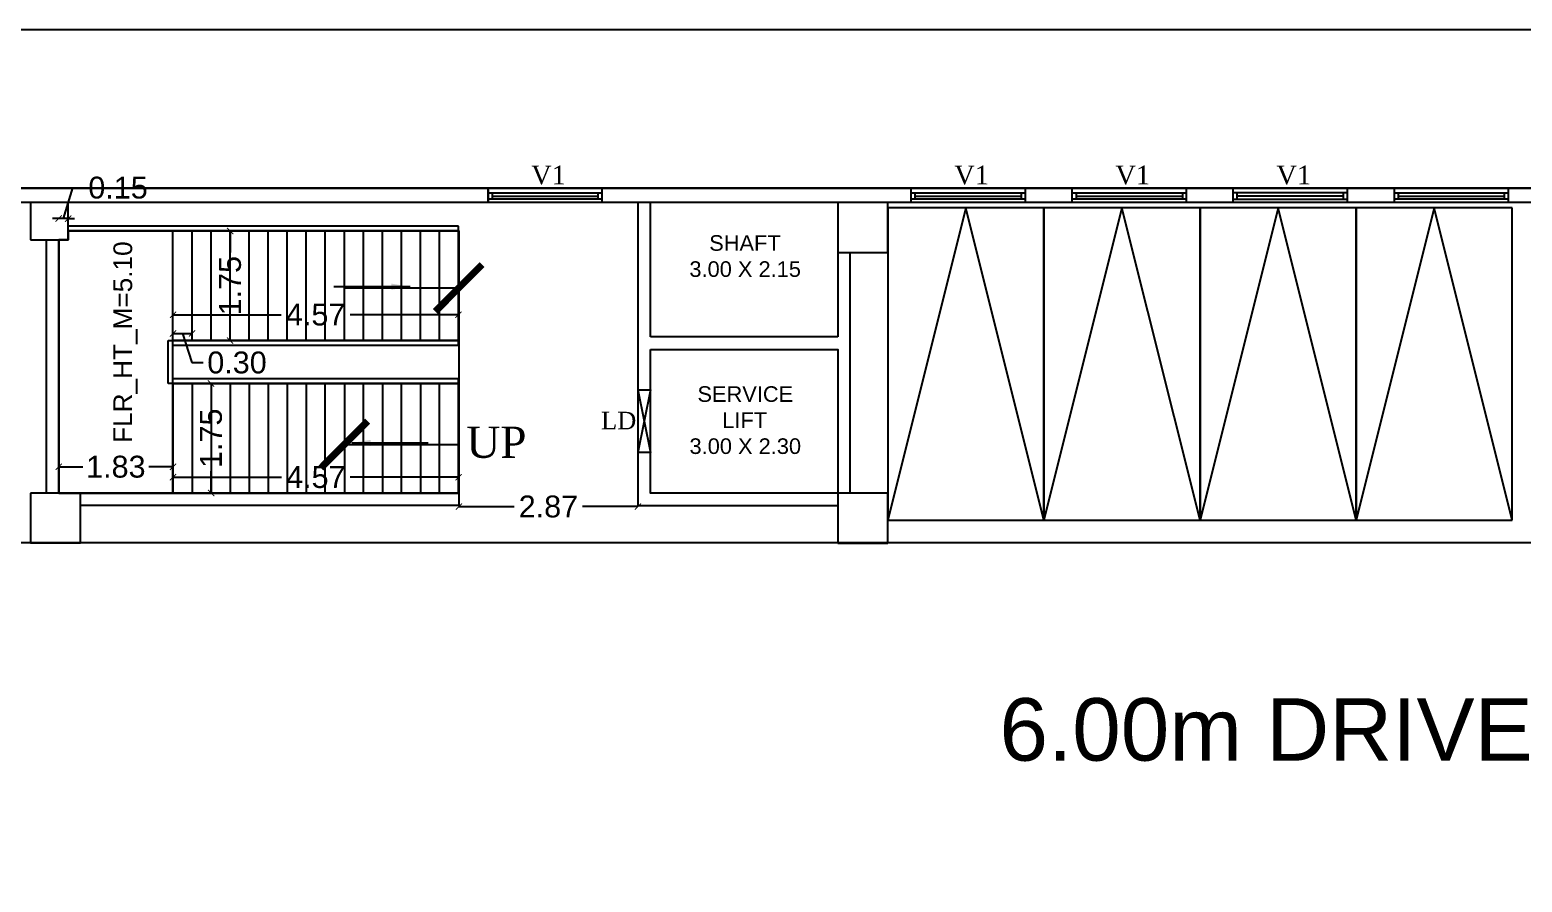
# Model space of a CAD drawing. Header units: metres. Extents: x 3229 to 14086, y -2906 to 1156.
# Drawn here: x 13756.66 to 13780.56, y -2774.3 to -2760.65 of the extents above; entities that cross this region are included whole.
import ezdxf

# ---------------------------------------------------------------- set-up
doc = ezdxf.new("R2010")
doc.units = ezdxf.units.M
doc.header["$MEASUREMENT"] = 0
doc.linetypes.add('( Hidden )', pattern=[0.375, 0.25, -0.125])
for name, color, linetype in [('BLK_1_FLR_-1_BLT_UP_AREA', 18, 'Continuous'), ('BLK_1_FLR_-1_BLT_UP_AREA_DEDUCT', 18, 'Continuous'), ('BLK_1_FLR_-1_EXIT_WIDTH_STAIR', 1, 'Continuous'), ('BLK_1_FLR_-1_FIRESTAIR_1', 1, 'Continuous'), ('BLK_1_FLR_-1_FIRESTAIR_1_FLIGHT_1', 7, 'Continuous'), ('BLK_1_FLR_-1_FIRESTAIR_1_LANDING_1', 7, 'Continuous'), ('BLK_1_FLR_-1_LIFT_8', 30, 'Continuous'), ('DRIVE_WAY', 254, 'Continuous')]:
    doc.layers.add(name, color=color, linetype=linetype)
doc.styles.add('arial', font='arial.ttf', dxfattribs={"height": 0.35})
doc.styles.get("Standard").update_dxf_attribs({"font": 'arial.ttf'})
doc.styles.add('TIMES NEW ROMAN', font='times.ttf')
doc.dimstyles.get("Standard").update_dxf_attribs({"dimtxt": 0.3, "dimasz": 0.2, "dimexe": 0.1, "dimexo": 0.3, "dimgap": 0.09, "dimtad": 1, "dimzin": 0, "dimdsep": 46, "dimtxsty": 'Standard', "dimblk": 'ARCHTICK', "dimcen": 0.09, "dimdle": 0.1, "dimadec": 0, "dimazin": 0, "dimtfac": 1, "dimtofl": 0, "dimtmove": 2, "dimatfit": 0, "dimldrblk": 'ARCHTICK', "dimfxl": 0, "dimtolj": 1, "dimtzin": 0, "dimarcsym": 0})
doc.dimstyles.new('Standard3', dxfattribs={"dimtxt": 0.35, "dimasz": 0.1, "dimexe": 0.18, "dimexo": 0.0625, "dimgap": 0.09, "dimtad": 0, "dimzin": 0, "dimdsep": 46, "dimtxsty": 'arial', "dimblk": 'ARCHTICK', "dimcen": 0.09, "dimse1": 1, "dimse2": 1, "dimadec": 0, "dimazin": 0, "dimtfac": 1, "dimtofl": 0, "dimtmove": 1, "dimatfit": 3, "dimfxl": 0, "dimtolj": 1, "dimtzin": 0, "dimarcsym": 0})

# ---------------------------------------------------------------- blocks, each defined once
blk = doc.blocks.new('_ArchTick')
at = {"color": 0, "linetype": 'ByBlock', "const_width": 0.15}
blk.add_lwpolyline([(-0.5, -0.5), (0.5, 0.5)], dxfattribs=at)
blk = doc.blocks.new('*D24')
at = {"color": 0, "lineweight": -2}
for p, q in [((13758.956, -2765.513), (13759.261, -2765.513)), ((13759.109, -2765.513), (13759.257, -2765.98)), ((13759.257, -2765.98), (13759.437, -2765.98))]:
    blk.add_line(p, q, dxfattribs=at)
at = {"layer": 'DefPoints', "color": 0}
for p in [(13759.261, -2765.513), (13758.956, -2766.314), (13759.261, -2766.314)]:
    blk.add_point(p, dxfattribs=at)
at = {"color": 0, "lineweight": -2, "xscale": 0.1, "yscale": 0.1, "zscale": 0.1}
for p, rotation in [((13758.956, -2765.513), 179.996489194572), ((13759.261, -2765.513), 359.9964891945721)]:
    blk.add_blockref('_ArchTick', p, dxfattribs=dict(at, rotation=rotation))
at = {"color": 0, "insert": (13759.981, -2765.98), "char_height": 0.35, "attachment_point": 5, "rotation": 359.9965, "style": 'arial'}
blk.add_mtext('\\A1;0.30', dxfattribs=at)
blk = doc.blocks.new('*D76')
at = {"layer": 'BLK_1_FLR_-1_FIRESTAIR_1_FLIGHT_1', "color": 0, "lineweight": -2}
for p, q in [((13759.871, -2763.873), (13759.871, -2764.22)), ((13759.871, -2765.626), (13759.871, -2765.279))]:
    blk.add_line(p, q, dxfattribs=at)
at = {"layer": 'DefPoints', "color": 0}
for p in [(13759.871, -2763.873), (13759.871, -2765.626), (13759.871, -2765.626)]:
    blk.add_point(p, dxfattribs=at)
at = {"layer": 'BLK_1_FLR_-1_FIRESTAIR_1_FLIGHT_1', "color": 0, "lineweight": -2, "xscale": 0.1, "yscale": 0.1, "zscale": 0.1}
for p, rotation in [((13759.871, -2763.873), 90), ((13759.871, -2765.626), 270)]:
    blk.add_blockref('_ArchTick', p, dxfattribs=dict(at, rotation=rotation))
at = {"layer": 'BLK_1_FLR_-1_FIRESTAIR_1_FLIGHT_1', "color": 0, "insert": (13759.871, -2764.749), "char_height": 0.35, "attachment_point": 5, "rotation": 90, "style": 'arial'}
blk.add_mtext('\\A1;1.75', dxfattribs=at)
blk = doc.blocks.new('*D77')
at = {"layer": 'BLK_1_FLR_-1_FIRESTAIR_1_FLIGHT_1', "color": 0, "lineweight": -2}
for p, q in [((13758.956, -2765.213), (13760.689, -2765.213)), ((13763.525, -2765.213), (13761.792, -2765.213))]:
    blk.add_line(p, q, dxfattribs=at)
at = {"layer": 'DefPoints', "color": 0}
for p in [(13763.525, -2765.213), (13758.956, -2765.626), (13763.525, -2765.626)]:
    blk.add_point(p, dxfattribs=at)
at = {"layer": 'BLK_1_FLR_-1_FIRESTAIR_1_FLIGHT_1', "color": 0, "lineweight": -2, "xscale": 0.1, "yscale": 0.1, "zscale": 0.1, "rotation": 180}
blk.add_blockref('_ArchTick', (13758.956, -2765.213), dxfattribs=at)
at = {"layer": 'BLK_1_FLR_-1_FIRESTAIR_1_FLIGHT_1', "color": 0, "lineweight": -2, "xscale": 0.1, "yscale": 0.1, "zscale": 0.1}
blk.add_blockref('_ArchTick', (13763.525, -2765.213), dxfattribs=at)
at = {"layer": 'BLK_1_FLR_-1_FIRESTAIR_1_FLIGHT_1', "color": 0, "insert": (13761.24, -2765.213), "char_height": 0.35, "attachment_point": 5, "style": 'arial'}
blk.add_mtext('\\A1;4.57', dxfattribs=at)
blk = doc.blocks.new('*D78')
at = {"layer": 'BLK_1_FLR_-1_FIRESTAIR_1_FLIGHT_1', "color": 0, "lineweight": -2}
for p, q in [((13759.566, -2766.314), (13759.566, -2766.661)), ((13759.566, -2768.067), (13759.566, -2767.72))]:
    blk.add_line(p, q, dxfattribs=at)
at = {"layer": 'DefPoints', "color": 0}
for p in [(13759.566, -2766.314), (13759.566, -2768.067), (13759.566, -2768.067)]:
    blk.add_point(p, dxfattribs=at)
at = {"layer": 'BLK_1_FLR_-1_FIRESTAIR_1_FLIGHT_1', "color": 0, "lineweight": -2, "xscale": 0.1, "yscale": 0.1, "zscale": 0.1}
for p, rotation in [((13759.566, -2766.314), 89.99648919452545), ((13759.566, -2768.067), 269.9964891945255)]:
    blk.add_blockref('_ArchTick', p, dxfattribs=dict(at, rotation=rotation))
at = {"layer": 'BLK_1_FLR_-1_FIRESTAIR_1_FLIGHT_1', "color": 0, "insert": (13759.566, -2767.191), "char_height": 0.35, "attachment_point": 5, "rotation": 89.9965, "style": 'arial'}
blk.add_mtext('\\A1;1.75', dxfattribs=at)
blk = doc.blocks.new('*D79')
at = {"layer": 'BLK_1_FLR_-1_FIRESTAIR_1_FLIGHT_1', "color": 0, "lineweight": -2}
for p, q in [((13758.956, -2767.814), (13760.691, -2767.814)), ((13763.529, -2767.814), (13761.794, -2767.814))]:
    blk.add_line(p, q, dxfattribs=at)
at = {"layer": 'DefPoints', "color": 0}
for p in [(13763.529, -2767.814), (13758.956, -2768.067), (13763.529, -2768.068)]:
    blk.add_point(p, dxfattribs=at)
at = {"layer": 'BLK_1_FLR_-1_FIRESTAIR_1_FLIGHT_1', "color": 0, "lineweight": -2, "xscale": 0.1, "yscale": 0.1, "zscale": 0.1}
for p, rotation in [((13758.956, -2767.814), 179.9953498902747), ((13763.529, -2767.814), 359.9953498902747)]:
    blk.add_blockref('_ArchTick', p, dxfattribs=dict(at, rotation=rotation))
at = {"layer": 'BLK_1_FLR_-1_FIRESTAIR_1_FLIGHT_1', "color": 0, "insert": (13761.243, -2767.814), "char_height": 0.35, "attachment_point": 5, "rotation": 359.9953, "style": 'arial'}
blk.add_mtext('\\A1;4.57', dxfattribs=at)
blk = doc.blocks.new('*D115')
at = {"layer": 'BLK_1_FLR_-1_FIRESTAIR_1_LANDING_1', "color": 0, "lineweight": -2}
for p, q in [((13757.202, -2763.674), (13757.35, -2763.181)), ((13757.35, -2763.181), (13757.53, -2763.181)), ((13757.127, -2763.674), (13757.027, -2763.674)), ((13757.277, -2763.674), (13757.127, -2763.674)), ((13757.277, -2763.674), (13757.377, -2763.674))]:
    blk.add_line(p, q, dxfattribs=at)
at = {"layer": 'DefPoints', "color": 0}
for p in [(13757.127, -2763.674), (13757.127, -2764.015), (13757.277, -2764.015)]:
    blk.add_point(p, dxfattribs=at)
at = {"layer": 'BLK_1_FLR_-1_FIRESTAIR_1_LANDING_1', "color": 0, "lineweight": -2, "xscale": 0.1, "yscale": 0.1, "zscale": 0.1}
blk.add_blockref('_ArchTick', (13757.127, -2763.674), dxfattribs=at)
at = {"layer": 'BLK_1_FLR_-1_FIRESTAIR_1_LANDING_1', "color": 0, "lineweight": -2, "xscale": 0.1, "yscale": 0.1, "zscale": 0.1, "rotation": 180}
blk.add_blockref('_ArchTick', (13757.277, -2763.674), dxfattribs=at)
at = {"layer": 'BLK_1_FLR_-1_FIRESTAIR_1_LANDING_1', "color": 0, "insert": (13758.076, -2763.181), "char_height": 0.35, "attachment_point": 5, "style": 'arial'}
blk.add_mtext('\\A1;0.15', dxfattribs=at)
blk = doc.blocks.new('*D120')
at = {"layer": 'BLK_1_FLR_-1_FIRESTAIR_1_LANDING_1', "color": 0, "lineweight": -2}
for p, q in [((13757.127, -2767.648), (13757.513, -2767.648)), ((13758.956, -2767.648), (13758.57, -2767.648))]:
    blk.add_line(p, q, dxfattribs=at)
at = {"layer": 'DefPoints', "color": 0}
for p in [(13757.127, -2767.648), (13757.127, -2768.067), (13758.956, -2768.067)]:
    blk.add_point(p, dxfattribs=at)
at = {"layer": 'BLK_1_FLR_-1_FIRESTAIR_1_LANDING_1', "color": 0, "lineweight": -2, "xscale": 0.1, "yscale": 0.1, "zscale": 0.1}
for p, rotation in [((13757.127, -2767.648), 179.9968031921699), ((13758.956, -2767.648), 359.99680319217)]:
    blk.add_blockref('_ArchTick', p, dxfattribs=dict(at, rotation=rotation))
at = {"layer": 'BLK_1_FLR_-1_FIRESTAIR_1_LANDING_1', "color": 0, "insert": (13758.041, -2767.648), "char_height": 0.35, "attachment_point": 5, "rotation": 359.9968, "style": 'arial'}
blk.add_mtext('\\A1;1.83', dxfattribs=at)
blk = doc.blocks.new('*D156')
at = {"layer": 'BLK_1_FLR_-1_EXIT_WIDTH_STAIR', "color": 0, "lineweight": -2}
for p, q in [((13763.534, -2768.285), (13764.42, -2768.285)), ((13766.401, -2768.285), (13765.515, -2768.285))]:
    blk.add_line(p, q, dxfattribs=at)
at = {"layer": 'DefPoints', "color": 0}
for p in [(13763.534, -2768.267), (13766.401, -2768.268), (13763.534, -2768.285)]:
    blk.add_point(p, dxfattribs=at)
at = {"layer": 'BLK_1_FLR_-1_EXIT_WIDTH_STAIR', "color": 0, "lineweight": -2, "xscale": 0.1, "yscale": 0.1, "zscale": 0.1}
for p, rotation in [((13763.534, -2768.285), 179.9963670436833), ((13766.401, -2768.285), 359.9963670436833)]:
    blk.add_blockref('_ArchTick', p, dxfattribs=dict(at, rotation=rotation))
at = {"layer": 'BLK_1_FLR_-1_EXIT_WIDTH_STAIR', "color": 0, "insert": (13764.967, -2768.285), "char_height": 0.35, "attachment_point": 5, "rotation": 359.9964, "style": 'arial'}
blk.add_mtext('\\A1;2.87', dxfattribs=at)

msp = doc.modelspace()

# ---------------------------------------------------------------- linework, layer by layer
at = {"color": 0}
for p, q in [((13804.071, -2760.654), (13723.901, -2760.654)), ((13764, -2763.215), (13764, -2763.415)), ((13764, -2763.415), (13756.677, -2763.415)), ((13757.277, -2763.415), (13756.677, -2763.415)), ((13756.677, -2763.415), (13756.677, -2764.015)), ((13757.277, -2764.015), (13757.277, -2763.415)), ((13770.4, -2763.415), (13769.6, -2763.415)), ((13769.6, -2763.415), (13769.6, -2764.215)), ((13770.4, -2764.215), (13770.4, -2763.415)), ((13756.677, -2764.015), (13757.277, -2764.015)), ((13756.927, -2764.015), (13757.127, -2764.015)), ((13769.6, -2764.215), (13770.4, -2764.215)), ((13769.6, -2764.216), (13769.8, -2764.216)), ((13766.401, -2766.418), (13766.401, -2767.418)), ((13766.401, -2766.418), (13766.601, -2767.418)), ((13766.601, -2766.418), (13766.401, -2767.418)), ((13766.601, -2767.418), (13766.601, -2766.418)), ((13757.477, -2768.067), (13756.677, -2768.067)), ((13756.677, -2768.067), (13756.677, -2768.867)), ((13757.127, -2768.067), (13756.927, -2768.067)), ((13757.477, -2768.267), (13757.477, -2768.067)), ((13757.477, -2768.867), (13757.477, -2768.067)), ((13770.4, -2768.067), (13769.6, -2768.067)), ((13769.6, -2768.067), (13769.6, -2768.868)), ((13770.4, -2768.868), (13770.4, -2768.067)), ((13756.677, -2768.867), (13757.477, -2768.867)), ((13769.6, -2768.868), (13770.4, -2768.868))]:
    msp.add_line(p, q, dxfattribs=at)
at = {"color": 0, "ltscale": 0.2}
for p, q in [((13804.071, -2763.185), (13668.817, -2763.185)), ((13764, -2763.415), (13764, -2763.185)), ((13765.83, -2763.415), (13765.83, -2763.185)), ((13770.775, -2763.415), (13770.775, -2763.185)), ((13772.604, -2763.415), (13772.604, -2763.185)), ((13773.354, -2763.415), (13773.354, -2763.185)), ((13775.183, -2763.415), (13775.183, -2763.185)), ((13775.932, -2763.415), (13775.932, -2763.185)), ((13777.762, -2763.415), (13777.762, -2763.185)), ((13778.511, -2763.415), (13778.511, -2763.185)), ((13780.34, -2763.415), (13780.34, -2763.185)), ((13803.841, -2763.415), (13744.636, -2763.415)), ((13764, -2763.265), (13765.83, -2763.265)), ((13765.83, -2763.366), (13764, -2763.366)), ((13764.064, -2763.265), (13764.064, -2763.366)), ((13764.064, -2763.315), (13765.766, -2763.315)), ((13765.766, -2763.366), (13765.766, -2763.265)), ((13766.401, -2763.415), (13766.401, -2766.418)), ((13766.601, -2765.569), (13766.601, -2763.415)), ((13770.775, -2763.265), (13772.604, -2763.265)), ((13772.604, -2763.366), (13770.775, -2763.366)), ((13770.838, -2763.366), (13770.838, -2763.265)), ((13770.838, -2763.315), (13772.541, -2763.315)), ((13772.541, -2763.366), (13772.541, -2763.265)), ((13773.354, -2763.265), (13775.183, -2763.265)), ((13775.183, -2763.366), (13773.354, -2763.366)), ((13773.417, -2763.265), (13773.417, -2763.366)), ((13773.417, -2763.315), (13775.119, -2763.315)), ((13775.119, -2763.265), (13775.119, -2763.366)), ((13777.762, -2763.265), (13775.932, -2763.265)), ((13775.932, -2763.366), (13777.762, -2763.366)), ((13775.996, -2763.366), (13775.996, -2763.265)), ((13777.698, -2763.315), (13775.996, -2763.315)), ((13777.698, -2763.366), (13777.698, -2763.265)), ((13778.511, -2763.265), (13780.34, -2763.265)), ((13780.34, -2763.366), (13778.511, -2763.366)), ((13778.575, -2763.366), (13778.575, -2763.265)), ((13778.575, -2763.315), (13780.277, -2763.315)), ((13780.277, -2763.366), (13780.277, -2763.265)), ((13771.65, -2763.501), (13770.4, -2768.501)), ((13770.4, -2763.501), (13770.4, -2768.501)), ((13772.9, -2763.501), (13770.4, -2763.501)), ((13772.9, -2768.501), (13771.65, -2763.501)), ((13774.15, -2763.501), (13772.9, -2768.501)), ((13772.9, -2763.501), (13772.9, -2768.501)), ((13775.4, -2763.501), (13772.9, -2763.501)), ((13772.9, -2768.501), (13772.9, -2763.501)), ((13775.4, -2768.501), (13774.15, -2763.501)), ((13776.65, -2763.501), (13775.4, -2768.501)), ((13775.4, -2763.501), (13775.4, -2768.501)), ((13777.9, -2763.501), (13775.4, -2763.501)), ((13775.4, -2768.501), (13775.4, -2763.501)), ((13777.9, -2768.501), (13776.65, -2763.501)), ((13779.15, -2763.501), (13777.9, -2768.501)), ((13777.9, -2763.501), (13777.9, -2768.501)), ((13780.4, -2763.501), (13777.9, -2763.501)), ((13777.9, -2768.501), (13777.9, -2763.501)), ((13780.4, -2768.501), (13779.15, -2763.501)), ((13780.4, -2768.501), (13780.4, -2763.501)), ((13763.529, -2763.797), (13757.277, -2763.797)), ((13763.525, -2763.873), (13757.277, -2763.873)), ((13758.956, -2765.626), (13758.956, -2763.873)), ((13759.566, -2765.626), (13759.566, -2763.873)), ((13759.871, -2765.626), (13759.871, -2763.873)), ((13760.176, -2765.626), (13760.176, -2763.873)), ((13760.481, -2765.626), (13760.481, -2763.873)), ((13760.785, -2765.626), (13760.785, -2763.873)), ((13761.09, -2765.626), (13761.09, -2763.873)), ((13761.395, -2765.626), (13761.395, -2763.873)), ((13761.7, -2765.626), (13761.7, -2763.873)), ((13762.005, -2765.626), (13762.005, -2763.873)), ((13762.31, -2765.626), (13762.31, -2763.873)), ((13762.615, -2765.626), (13762.615, -2763.873)), ((13762.92, -2765.626), (13762.92, -2763.873)), ((13763.224, -2765.626), (13763.224, -2763.873)), ((13763.529, -2765.702), (13763.529, -2763.797)), ((13756.927, -2764.015), (13756.927, -2768.067)), ((13757.127, -2764.015), (13757.127, -2768.067)), ((13769.6, -2764.216), (13769.6, -2765.569)), ((13769.8, -2768.067), (13769.8, -2764.215)), ((13758.88, -2766.314), (13758.88, -2765.626)), ((13758.88, -2765.626), (13763.525, -2765.626)), ((13769.6, -2765.569), (13766.601, -2765.569)), ((13758.956, -2766.238), (13758.956, -2765.702)), ((13758.956, -2765.702), (13763.529, -2765.702)), ((13766.601, -2766.418), (13766.601, -2765.769)), ((13766.601, -2765.769), (13769.6, -2765.769)), ((13769.6, -2765.769), (13769.6, -2768.067)), ((13763.529, -2766.314), (13758.88, -2766.314)), ((13763.529, -2766.238), (13758.956, -2766.238)), ((13758.956, -2766.314), (13758.956, -2768.067)), ((13763.529, -2768.068), (13763.529, -2766.238)), ((13766.401, -2766.418), (13766.601, -2766.418)), ((13766.401, -2767.418), (13766.401, -2768.268)), ((13766.601, -2767.418), (13766.401, -2767.418)), ((13766.601, -2768.068), (13766.601, -2767.418)), ((13757.477, -2768.067), (13763.534, -2768.067)), ((13763.534, -2768.267), (13757.477, -2768.267)), ((13763.534, -2768.067), (13763.534, -2768.267)), ((13766.401, -2768.268), (13769.6, -2768.268)), ((13769.6, -2768.067), (13766.601, -2768.068)), ((13770.4, -2768.501), (13772.9, -2768.501)), ((13772.9, -2768.501), (13775.4, -2768.501)), ((13775.4, -2768.501), (13777.9, -2768.501)), ((13777.9, -2768.501), (13780.4, -2768.501))]:
    msp.add_line(p, q, dxfattribs=at)
at = {"color": 0, "linetype": '( Hidden )', "ltscale": 3}
msp.add_line((13803.841, -2768.867), (13744.636, -2768.867), dxfattribs=at)
at = {"layer": 'BLK_1_FLR_-1_BLT_UP_AREA', "color": 18}
msp.add_lwpolyline([(13640.695, -2763.185), (13804.054, -2763.185), (13804.054, -2787.937), (13640.695, -2787.937)], close=True, dxfattribs=at)
at = {"layer": 'BLK_1_FLR_-1_BLT_UP_AREA_DEDUCT', "color": 18}
msp.add_lwpolyline([(13640.711, -2763.185), (13804.071, -2763.185), (13804.071, -2787.937), (13640.711, -2787.937)], close=True, dxfattribs=at)
at = {"layer": 'BLK_1_FLR_-1_FIRESTAIR_1'}
msp.add_lwpolyline([(13763.534, -2768.067), (13757.127, -2768.067), (13757.127, -2764.015), (13757.277, -2764.015), (13757.277, -2763.873), (13763.534, -2763.873)], close=True, dxfattribs=at)
at = {"layer": 'BLK_1_FLR_-1_FIRESTAIR_1_FLIGHT_1', "color": 0, "ltscale": 0.2}
for p, q in [((13759.261, -2765.626), (13759.261, -2763.873)), ((13759.261, -2766.314), (13759.261, -2768.067)), ((13759.566, -2766.314), (13759.566, -2768.067)), ((13759.871, -2766.314), (13759.871, -2768.067)), ((13760.176, -2766.314), (13760.176, -2768.067)), ((13760.481, -2766.314), (13760.48, -2768.068)), ((13760.785, -2766.314), (13760.785, -2768.068)), ((13761.09, -2766.314), (13761.09, -2768.067)), ((13761.395, -2768.067), (13761.395, -2766.314)), ((13761.7, -2766.314), (13761.7, -2768.068)), ((13762.005, -2768.068), (13762.005, -2766.314)), ((13762.31, -2766.314), (13762.31, -2768.067)), ((13762.615, -2768.067), (13762.615, -2766.314)), ((13762.92, -2766.314), (13762.92, -2768.067)), ((13763.224, -2768.068), (13763.224, -2766.314))]:
    msp.add_line(p, q, dxfattribs=at)
at = {"layer": 'BLK_1_FLR_-1_FIRESTAIR_1_FLIGHT_1'}
for points in [[(13763.525, -2765.626), (13758.956, -2765.626), (13758.956, -2763.873), (13763.525, -2763.873)], [(13763.534, -2768.067), (13758.956, -2768.067), (13758.956, -2766.314), (13763.534, -2766.314)]]:
    msp.add_lwpolyline(points, close=True, dxfattribs=at)
at = {"layer": 'BLK_1_FLR_-1_FIRESTAIR_1_LANDING_1'}
msp.add_lwpolyline([(13758.956, -2763.873), (13757.277, -2763.873), (13757.277, -2764.015), (13757.127, -2764.015), (13757.127, -2768.067), (13758.956, -2768.067)], close=True, dxfattribs=at)
at = {"layer": 'BLK_1_FLR_-1_LIFT_8'}
msp.add_lwpolyline([(13766.601, -2765.769), (13769.6, -2765.769), (13769.6, -2768.067), (13766.601, -2768.067)], close=True, dxfattribs=at)
at = {"layer": 'DRIVE_WAY'}
msp.add_lwpolyline([(13698.75, -2774.867), (13711.266, -2774.867), (13711.266, -2787.707), (13715.766, -2787.707), (13715.766, -2775.038), (13728.521, -2775.038), (13728.521, -2787.707), (13733.021, -2787.707), (13733.021, -2774.867), (13745.536, -2774.867), (13745.536, -2787.707), (13750.036, -2787.707), (13750.036, -2774.867), (13776.215, -2774.867), (13776.215, -2787.707), (13780.715, -2787.707), (13780.715, -2774.867), (13792.73, -2774.867), (13792.73, -2787.707), (13797.23, -2787.707), (13797.23, -2774.867), (13803.841, -2774.867), (13803.841, -2768.867), (13674.287, -2768.867)], dxfattribs=at)

# ---------------------------------------------------------------- texts
at = {"color": 0}
for s, height, p in [('SHAFT', 0.25, (13767.541, -2764.19)), ('3.00 X 2.15', 0.25, (13767.224, -2764.608)), ('SERVICE', 0.25, (13767.353, -2766.608)), ('LIFT', 0.25, (13767.75, -2767.025)), ('3.00 X 2.30', 0.25, (13767.226, -2767.442)), ('6.00m DRIVE WAY', 1, (13772.189, -2772.351))]:
    msp.add_text(s, height=height, dxfattribs=at).set_placement(p)
at = {"color": 0, "attachment_point": 1, "style": 'TIMES NEW ROMAN'}
for s, insert, char_height in [('{\\W6.332423; }V1', (13763.974, -2762.827), 0.3), ('{\\W6.332423; }V1', (13770.749, -2762.827), 0.3), ('{\\W6.332423; }V1', (13773.328, -2762.827), 0.3), ('{\\W6.332423; }V1', (13775.906, -2762.827), 0.3), ('{\\W6.573453; }LD', (13765.115, -2766.767), 0.28)]:
    msp.add_mtext_dynamic_manual_height_columns(s, width=1.88596, gutter_width=15, heights=[0], dxfattribs=dict(at, insert=insert, char_height=char_height))
at = {"color": 0, "insert": (13762.954, -2767.004), "char_height": 0.5, "attachment_point": 1}
msp.add_mtext_dynamic_manual_height_columns('{\\fTimes New Roman|b0|i0|c0|p18;\\W3.69125; \\W1;UP}', width=2.27644, gutter_width=35.4, heights=[0], dxfattribs=at)
at = {"layer": 'BLK_1_FLR_-1_FIRESTAIR_1', "insert": (13758.002, -2767.265), "char_height": 0.3, "width": 5.30934, "attachment_point": 1, "rotation": 90}
msp.add_mtext('FLR_HT_M=5.10', dxfattribs=at)

# ---------------------------------------------------------------- dimensions: what is measured, and where the dimension line sits
at = {"color": 0}
dim = msp.add_linear_dim(base=(13759.2611, -2765.5132), p1=(13758.9562, -2766.3144), p2=(13759.2611, -2766.3144), angle=359.9965, dimstyle='Standard3', override={"dimfxl": 0.18, "dimfxlon": 1, "dimarcsym": 1}, dxfattribs=at)
dim.commit()
dim.dimension.update_dxf_attribs({"geometry": '*D24', "text_midpoint": (13759.5269, -2765.9803), "dimtype": 161})
at = {"layer": 'BLK_1_FLR_-1_EXIT_WIDTH_STAIR'}
dim = msp.add_aligned_dim(p1=(13766.401, -2768.268), p2=(13763.534, -2768.267), distance=0.018, dimstyle='Standard3', override={"dimfxl": 0.5, "dimfxlon": 1, "dimarcsym": 1}, dxfattribs=at)
dim.commit()
dim.dimension.update_dxf_attribs({"geometry": '*D156', "text_midpoint": (13764.967, -2768.285)})
at = {"layer": 'BLK_1_FLR_-1_FIRESTAIR_1_FLIGHT_1', "color": 2}
for p1, p2, picture, middle in [((13759.871, -2763.873), (13759.871, -2765.626), '*D76', (13759.871, -2764.749)), ((13759.566, -2766.314), (13759.566, -2768.067), '*D78', (13759.566, -2767.191))]:
    dim = msp.add_aligned_dim(p1=p1, p2=p2, distance=0, dimstyle='Standard3', override={"dimfxl": 0.18, "dimfxlon": 1, "dimarcsym": 1}, dxfattribs=at)
    dim.commit()
    dim.dimension.update_dxf_attribs({"geometry": picture, "text_midpoint": middle})
at = {"layer": 'BLK_1_FLR_-1_FIRESTAIR_1_FLIGHT_1', "color": 1}
for p1, p2, distance, picture, middle in [((13758.956, -2765.626), (13763.525, -2765.626), 0.413, '*D77', (13761.24, -2765.213)), ((13758.956, -2768.067), (13763.529, -2768.068), 0.253, '*D79', (13761.243, -2767.814))]:
    dim = msp.add_aligned_dim(p1=p1, p2=p2, distance=distance, dimstyle='Standard3', override={"dimfxl": 0.18, "dimfxlon": 1, "dimarcsym": 1}, dxfattribs=at)
    dim.commit()
    dim.dimension.update_dxf_attribs({"geometry": picture, "text_midpoint": middle})
at = {"layer": 'BLK_1_FLR_-1_FIRESTAIR_1_LANDING_1', "color": 1}
dim = msp.add_aligned_dim(p1=(13757.277, -2764.015), p2=(13757.127, -2764.015), distance=-0.341, dimstyle='Standard3', override={"dimfxl": 0.18, "dimfxlon": 1, "dimarcsym": 1}, dxfattribs=at)
dim.commit()
dim.dimension.update_dxf_attribs({"geometry": '*D115', "text_midpoint": (13757.62, -2763.181)})
at = {"layer": 'BLK_1_FLR_-1_FIRESTAIR_1_LANDING_1', "color": 2}
dim = msp.add_aligned_dim(p1=(13758.956, -2768.067), p2=(13757.127, -2768.067), distance=-0.419, dimstyle='Standard3', override={"dimfxl": 0.18, "dimfxlon": 1, "dimarcsym": 1}, dxfattribs=at)
dim.commit()
dim.dimension.update_dxf_attribs({"geometry": '*D120', "text_midpoint": (13758.041, -2767.648)})

# ---------------------------------------------------------------- leaders
at = {"color": 0, "ltscale": 0.2}
for points in [[(13763.529, -2764.787), (13761.7, -2764.787)], [(13761.7, -2767.292), (13763.529, -2767.292)]]:
    msp.add_leader(points, dimstyle='Standard', override={"dimscale": 1, "dimasz": 0.75, "dimtad": 0}, dxfattribs=at)
at = {"color": 0}
for points in [[(13762.752, -2764.765), (13761.532, -2764.765)], [(13761.822, -2767.265), (13763.042, -2767.265)]]:
    msp.add_leader(points, dimstyle='Standard3', override={"dimasz": 0.3, "dimgap": 0.09, "dimtad": 0, "dimfxl": 1.5, "dimfxlon": 1, "dimarcsym": 1}, dxfattribs=at)

doc.saveas('drawing.dxf')
